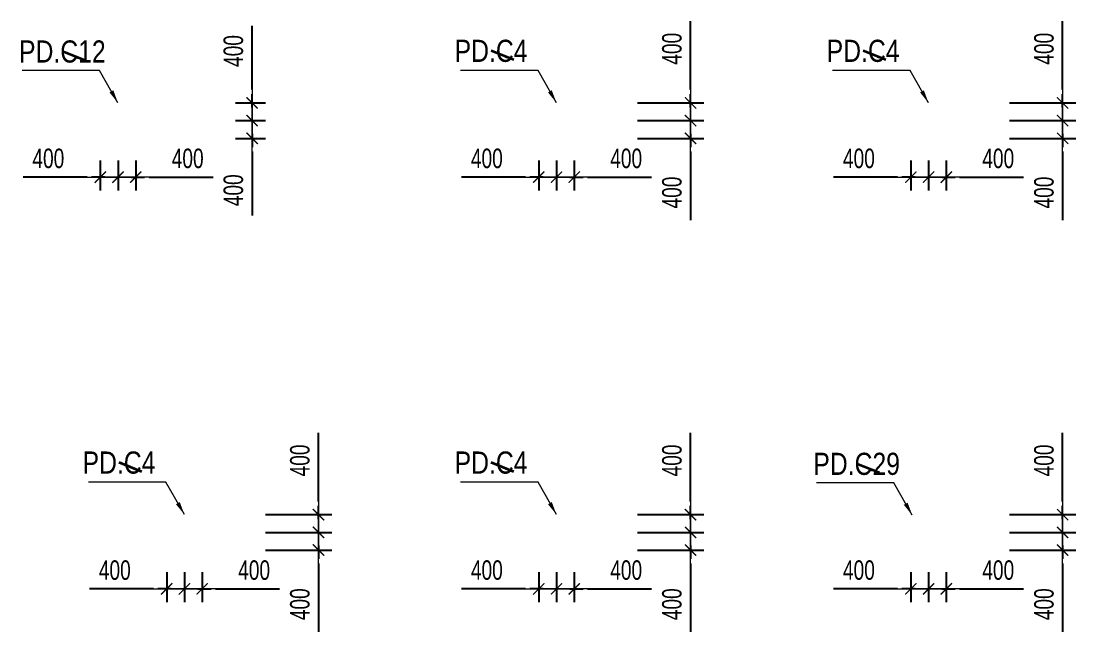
# Model space of a CAD drawing. Header units: millimetres. Extents: x -259680 to 286077, y -1281 to 94455.
# Drawn here: x 93712 to 117527, y 44451 to 58249 of the extents above; entities that cross this region are included whole.
import ezdxf
from ezdxf.enums import TextEntityAlignment as Align

# ---------------------------------------------------------------- set-up
doc = ezdxf.new("R2010")
doc.units = ezdxf.units.MM
doc.layers.get('Defpoints').update_dxf_attribs({"color": 151, "lineweight": 9})
for name, color, linetype, lineweight in [('$0$C1', 20, 'Continuous', 35), ('$1$NDC_S_ANNO', 7, 'Continuous', 20), ('$1$NDC_S_DIM', 1, 'Continuous', 15), ('NDC_S_DIM', 1, 'Continuous', 15)]:
    doc.layers.add(name, color=color, linetype=linetype, lineweight=lineweight)
doc.styles.add('$1$NDC_DIM', font='', dxfattribs={"width": 0.75})
doc.styles.add('$2$ARIAL', font='arial.ttf', dxfattribs={"width": 0.8})
doc.styles.add('NDC_DIM', font='', dxfattribs={"width": 0.75})
doc.styles.get('$1$NDC_DIM').set_extended_font_data('Dotum')
doc.styles.get('NDC_DIM').set_extended_font_data('Dotum')
doc.dimstyles.new('$0$NDC_dim_150', dxfattribs={"dimscale": 150, "dimtxt": 2.2, "dimasz": 1.5, "dimexe": 1.5, "dimexo": 2.5, "dimgap": 1, "dimtad": 1, "dimdec": 0, "dimzin": 0, "dimdsep": 46, "dimtxsty": '$1$NDC_DIM', "dimblk": '$1$DIMMARK', "dimcen": 0.09, "dimdle": 1.2, "dimclrd": 1, "dimclre": 1, "dimclrt": 3, "dimadec": 0, "dimazin": 0, "dimtfac": 1, "dimtdec": 0, "dimtix": 1, "dimtofl": 0, "dimtmove": 0, "dimatfit": 3, "dimfxl": 6, "dimfxlon": 1, "dimtolj": 1, "dimtzin": 0, "dimarcsym": 0})
doc.dimstyles.new('$1$NDC_dim_iso', dxfattribs={"dimtxt": 2.2, "dimasz": 1, "dimexe": 1.5, "dimexo": 2.5, "dimgap": 1, "dimtad": 1, "dimdec": 0, "dimzin": 0, "dimdsep": 46, "dimtxsty": '$1$NDC_DIM', "dimblk": '$1$DIMMARK', "dimcen": 0.09, "dimdle": 1.2, "dimclrd": 1, "dimclre": 1, "dimclrt": 3, "dimadec": 0, "dimazin": 0, "dimtfac": 1, "dimtdec": 0, "dimtix": 1, "dimtofl": 0, "dimtmove": 0, "dimatfit": 3, "dimfxl": 6, "dimfxlon": 1, "dimtolj": 1, "dimtzin": 0, "dimarcsym": 0})
doc.dimstyles.new('NDC_dim_200', dxfattribs={"dimscale": 200, "dimtxt": 2.2, "dimasz": 1.5, "dimexe": 1.5, "dimexo": 2.5, "dimgap": 1, "dimtad": 1, "dimdec": 0, "dimzin": 0, "dimdsep": 46, "dimtxsty": 'NDC_DIM', "dimblk": 'DIMMARK', "dimcen": 0.09, "dimdle": 1.2, "dimclrd": 1, "dimclre": 1, "dimclrt": 3, "dimadec": 0, "dimazin": 0, "dimtfac": 1, "dimtdec": 0, "dimtix": 1, "dimtofl": 0, "dimtmove": 0, "dimatfit": 3, "dimfxl": 6, "dimfxlon": 1, "dimtolj": 1, "dimtzin": 0, "dimarcsym": 0})

# ---------------------------------------------------------------- blocks, each defined once
blk = doc.blocks.new('$1$DIMMARK')
at = {"layer": '$1$NDC_S_DIM', "color": 1}
blk.add_line((-1.5, 0), (1, 0), dxfattribs=at)
at = {"layer": '$1$NDC_S_DIM', "color": 2, "const_width": 0.1}
blk.add_lwpolyline([(-0.424, -0.424), (0.424, 0.424)], dxfattribs=at)
blk = doc.blocks.new('DIMMARK')
at = {"layer": 'NDC_S_DIM', "color": 1}
blk.add_line((-1.5, 0), (1, 0), dxfattribs=at)
at = {"layer": 'NDC_S_DIM', "color": 2, "const_width": 0.1}
blk.add_lwpolyline([(-0.424, -0.424), (0.424, 0.424)], dxfattribs=at)
blk = doc.blocks.new('*D474')
at = {"layer": 'Defpoints', "color": 0, "ltscale": 100, "transparency": 16777216}
for p in [(105800, 46300), (106200, 46300), (106200, 45424)]:
    blk.add_point(p, dxfattribs=at)
at = {"layer": 'NDC_S_DIM', "color": 1, "lineweight": -2, "ltscale": 100, "transparency": 16777216}
for p, q in [((105800, 45800), (105800, 45124)), ((106200, 45800), (106200, 45124)), ((105500, 45424), (105200, 45424)), ((106500, 45424), (107945, 45424))]:
    blk.add_line(p, q, dxfattribs=at)
at = {"layer": 'NDC_S_DIM', "color": 1, "lineweight": -2, "ltscale": 100, "transparency": 16777216, "xscale": 300, "yscale": 300, "zscale": 300}
blk.add_blockref('DIMMARK', (105800, 45424), dxfattribs=at)
at = {"layer": 'NDC_S_DIM', "color": 1, "lineweight": -2, "ltscale": 100, "transparency": 16777216, "xscale": 300, "yscale": 300, "zscale": 300, "rotation": 180}
blk.add_blockref('DIMMARK', (106200, 45424), dxfattribs=at)
at = {"layer": 'NDC_S_DIM', "color": 3, "ltscale": 100, "transparency": 16777216, "insert": (107373, 45845), "char_height": 440, "attachment_point": 5, "style": 'NDC_DIM'}
blk.add_mtext('\\A1;400', dxfattribs=at)
blk = doc.blocks.new('*D475')
at = {"layer": 'Defpoints', "color": 0, "ltscale": 100, "transparency": 16777216}
for p in [(105400, 46300), (105800, 46300), (105800, 45424)]:
    blk.add_point(p, dxfattribs=at)
at = {"layer": 'NDC_S_DIM', "color": 1, "lineweight": -2, "ltscale": 100, "transparency": 16777216}
for p, q in [((105400, 45800), (105400, 45124)), ((105800, 45800), (105800, 45124)), ((105100, 45424), (103655, 45424)), ((106100, 45424), (106400, 45424))]:
    blk.add_line(p, q, dxfattribs=at)
at = {"layer": 'NDC_S_DIM', "color": 1, "lineweight": -2, "ltscale": 100, "transparency": 16777216, "xscale": 300, "yscale": 300, "zscale": 300}
blk.add_blockref('DIMMARK', (105400, 45424), dxfattribs=at)
at = {"layer": 'NDC_S_DIM', "color": 1, "lineweight": -2, "ltscale": 100, "transparency": 16777216, "xscale": 300, "yscale": 300, "zscale": 300, "rotation": 180}
blk.add_blockref('DIMMARK', (105800, 45424), dxfattribs=at)
at = {"layer": 'NDC_S_DIM', "color": 3, "ltscale": 100, "transparency": 16777216, "insert": (104227, 45845), "char_height": 440, "attachment_point": 5, "style": 'NDC_DIM'}
blk.add_mtext('\\A1;400', dxfattribs=at)
blk = doc.blocks.new('*D476')
at = {"layer": 'Defpoints', "color": 0, "ltscale": 100, "transparency": 16777216}
for p in [(106200, 47100), (108827, 47100), (106200, 46700)]:
    blk.add_point(p, dxfattribs=at)
at = {"layer": 'NDC_S_DIM', "color": 1, "lineweight": -2, "ltscale": 100, "transparency": 16777216}
for p, q in [((108827, 47400), (108827, 48949)), ((107627, 47100), (109127, 47100)), ((107627, 46700), (109127, 46700)), ((108827, 46400), (108827, 46100))]:
    blk.add_line(p, q, dxfattribs=at)
at = {"layer": 'NDC_S_DIM', "color": 1, "lineweight": -2, "ltscale": 100, "transparency": 16777216, "xscale": 300, "yscale": 300, "zscale": 300}
for p, rotation in [((108827, 47100), 270), ((108827, 46700), 90)]:
    blk.add_blockref('DIMMARK', p, dxfattribs=dict(at, rotation=rotation))
at = {"layer": 'NDC_S_DIM', "color": 3, "ltscale": 100, "transparency": 16777216, "insert": (108407, 48324), "char_height": 440, "attachment_point": 5, "rotation": 90, "style": 'NDC_DIM'}
blk.add_mtext('\\A1;400', dxfattribs=at)
blk = doc.blocks.new('*D477')
at = {"layer": 'Defpoints', "color": 0, "ltscale": 100, "transparency": 16777216}
for p in [(106200, 46700), (108827, 46700), (106200, 46300)]:
    blk.add_point(p, dxfattribs=at)
at = {"layer": 'NDC_S_DIM', "color": 1, "lineweight": -2, "ltscale": 100, "transparency": 16777216}
for p, q in [((108827, 47000), (108827, 47300)), ((107627, 46700), (109127, 46700)), ((107627, 46300), (109127, 46300)), ((108827, 46000), (108827, 44451))]:
    blk.add_line(p, q, dxfattribs=at)
at = {"layer": 'NDC_S_DIM', "color": 1, "lineweight": -2, "ltscale": 100, "transparency": 16777216, "xscale": 300, "yscale": 300, "zscale": 300}
for p, rotation in [((108827, 46700), 270), ((108827, 46300), 90)]:
    blk.add_blockref('DIMMARK', p, dxfattribs=dict(at, rotation=rotation))
at = {"layer": 'NDC_S_DIM', "color": 3, "ltscale": 100, "transparency": 16777216, "insert": (108407, 45076), "char_height": 440, "attachment_point": 5, "rotation": 90, "style": 'NDC_DIM'}
blk.add_mtext('\\A1;400', dxfattribs=at)
blk = doc.blocks.new('*D482')
at = {"layer": 'Defpoints', "color": 0, "ltscale": 100, "transparency": 16777216}
for p in [(114200, 46300), (114600, 46300), (114600, 45424)]:
    blk.add_point(p, dxfattribs=at)
at = {"layer": 'NDC_S_DIM', "color": 1, "lineweight": -2, "ltscale": 100, "transparency": 16777216}
for p, q in [((114200, 45800), (114200, 45124)), ((114600, 45800), (114600, 45124)), ((113900, 45424), (113600, 45424)), ((114900, 45424), (116345, 45424))]:
    blk.add_line(p, q, dxfattribs=at)
at = {"layer": 'NDC_S_DIM', "color": 1, "lineweight": -2, "ltscale": 100, "transparency": 16777216, "xscale": 300, "yscale": 300, "zscale": 300}
blk.add_blockref('DIMMARK', (114200, 45424), dxfattribs=at)
at = {"layer": 'NDC_S_DIM', "color": 1, "lineweight": -2, "ltscale": 100, "transparency": 16777216, "xscale": 300, "yscale": 300, "zscale": 300, "rotation": 180}
blk.add_blockref('DIMMARK', (114600, 45424), dxfattribs=at)
at = {"layer": 'NDC_S_DIM', "color": 3, "ltscale": 100, "transparency": 16777216, "insert": (115773, 45845), "char_height": 440, "attachment_point": 5, "style": 'NDC_DIM'}
blk.add_mtext('\\A1;400', dxfattribs=at)
blk = doc.blocks.new('*D483')
at = {"layer": 'Defpoints', "color": 0, "ltscale": 100, "transparency": 16777216}
for p in [(113800, 46300), (114200, 46300), (114200, 45424)]:
    blk.add_point(p, dxfattribs=at)
at = {"layer": 'NDC_S_DIM', "color": 1, "lineweight": -2, "ltscale": 100, "transparency": 16777216}
for p, q in [((113800, 45800), (113800, 45124)), ((114200, 45800), (114200, 45124)), ((113500, 45424), (112055, 45424)), ((114500, 45424), (114800, 45424))]:
    blk.add_line(p, q, dxfattribs=at)
at = {"layer": 'NDC_S_DIM', "color": 1, "lineweight": -2, "ltscale": 100, "transparency": 16777216, "xscale": 300, "yscale": 300, "zscale": 300}
blk.add_blockref('DIMMARK', (113800, 45424), dxfattribs=at)
at = {"layer": 'NDC_S_DIM', "color": 1, "lineweight": -2, "ltscale": 100, "transparency": 16777216, "xscale": 300, "yscale": 300, "zscale": 300, "rotation": 180}
blk.add_blockref('DIMMARK', (114200, 45424), dxfattribs=at)
at = {"layer": 'NDC_S_DIM', "color": 3, "ltscale": 100, "transparency": 16777216, "insert": (112627, 45845), "char_height": 440, "attachment_point": 5, "style": 'NDC_DIM'}
blk.add_mtext('\\A1;400', dxfattribs=at)
blk = doc.blocks.new('*D484')
at = {"layer": 'Defpoints', "color": 0, "ltscale": 100, "transparency": 16777216}
for p in [(114600, 47100), (117227, 47100), (114600, 46700)]:
    blk.add_point(p, dxfattribs=at)
at = {"layer": 'NDC_S_DIM', "color": 1, "lineweight": -2, "ltscale": 100, "transparency": 16777216}
for p, q in [((117227, 47400), (117227, 48949)), ((116027, 47100), (117527, 47100)), ((116027, 46700), (117527, 46700)), ((117227, 46400), (117227, 46100))]:
    blk.add_line(p, q, dxfattribs=at)
at = {"layer": 'NDC_S_DIM', "color": 1, "lineweight": -2, "ltscale": 100, "transparency": 16777216, "xscale": 300, "yscale": 300, "zscale": 300}
for p, rotation in [((117227, 47100), 270), ((117227, 46700), 90)]:
    blk.add_blockref('DIMMARK', p, dxfattribs=dict(at, rotation=rotation))
at = {"layer": 'NDC_S_DIM', "color": 3, "ltscale": 100, "transparency": 16777216, "insert": (116807, 48324), "char_height": 440, "attachment_point": 5, "rotation": 90, "style": 'NDC_DIM'}
blk.add_mtext('\\A1;400', dxfattribs=at)
blk = doc.blocks.new('*D485')
at = {"layer": 'Defpoints', "color": 0, "ltscale": 100, "transparency": 16777216}
for p in [(114600, 46700), (117227, 46700), (114600, 46300)]:
    blk.add_point(p, dxfattribs=at)
at = {"layer": 'NDC_S_DIM', "color": 1, "lineweight": -2, "ltscale": 100, "transparency": 16777216}
for p, q in [((117227, 47000), (117227, 47300)), ((116027, 46700), (117527, 46700)), ((116027, 46300), (117527, 46300)), ((117227, 46000), (117227, 44451))]:
    blk.add_line(p, q, dxfattribs=at)
at = {"layer": 'NDC_S_DIM', "color": 1, "lineweight": -2, "ltscale": 100, "transparency": 16777216, "xscale": 300, "yscale": 300, "zscale": 300}
for p, rotation in [((117227, 46700), 270), ((117227, 46300), 90)]:
    blk.add_blockref('DIMMARK', p, dxfattribs=dict(at, rotation=rotation))
at = {"layer": 'NDC_S_DIM', "color": 3, "ltscale": 100, "transparency": 16777216, "insert": (116807, 45076), "char_height": 440, "attachment_point": 5, "rotation": 90, "style": 'NDC_DIM'}
blk.add_mtext('\\A1;400', dxfattribs=at)
blk = doc.blocks.new('*D522')
at = {"layer": 'Defpoints', "color": 0, "ltscale": 100, "transparency": 16777216}
for p in [(105800, 55600), (106200, 55600), (106200, 54724)]:
    blk.add_point(p, dxfattribs=at)
at = {"layer": 'NDC_S_DIM', "color": 1, "lineweight": -2, "ltscale": 100, "transparency": 16777216}
for p, q in [((105800, 55100), (105800, 54424)), ((106200, 55100), (106200, 54424)), ((105500, 54724), (105200, 54724)), ((106500, 54724), (107945, 54724))]:
    blk.add_line(p, q, dxfattribs=at)
at = {"layer": 'NDC_S_DIM', "color": 1, "lineweight": -2, "ltscale": 100, "transparency": 16777216, "xscale": 300, "yscale": 300, "zscale": 300}
blk.add_blockref('DIMMARK', (105800, 54724), dxfattribs=at)
at = {"layer": 'NDC_S_DIM', "color": 1, "lineweight": -2, "ltscale": 100, "transparency": 16777216, "xscale": 300, "yscale": 300, "zscale": 300, "rotation": 180}
blk.add_blockref('DIMMARK', (106200, 54724), dxfattribs=at)
at = {"layer": 'NDC_S_DIM', "color": 3, "ltscale": 100, "transparency": 16777216, "insert": (107373, 55145), "char_height": 440, "attachment_point": 5, "style": 'NDC_DIM'}
blk.add_mtext('\\A1;400', dxfattribs=at)
blk = doc.blocks.new('*D523')
at = {"layer": 'Defpoints', "color": 0, "ltscale": 100, "transparency": 16777216}
for p in [(105400, 55600), (105800, 55600), (105800, 54724)]:
    blk.add_point(p, dxfattribs=at)
at = {"layer": 'NDC_S_DIM', "color": 1, "lineweight": -2, "ltscale": 100, "transparency": 16777216}
for p, q in [((105400, 55100), (105400, 54424)), ((105800, 55100), (105800, 54424)), ((105100, 54724), (103655, 54724)), ((106100, 54724), (106400, 54724))]:
    blk.add_line(p, q, dxfattribs=at)
at = {"layer": 'NDC_S_DIM', "color": 1, "lineweight": -2, "ltscale": 100, "transparency": 16777216, "xscale": 300, "yscale": 300, "zscale": 300}
blk.add_blockref('DIMMARK', (105400, 54724), dxfattribs=at)
at = {"layer": 'NDC_S_DIM', "color": 1, "lineweight": -2, "ltscale": 100, "transparency": 16777216, "xscale": 300, "yscale": 300, "zscale": 300, "rotation": 180}
blk.add_blockref('DIMMARK', (105800, 54724), dxfattribs=at)
at = {"layer": 'NDC_S_DIM', "color": 3, "ltscale": 100, "transparency": 16777216, "insert": (104227, 55145), "char_height": 440, "attachment_point": 5, "style": 'NDC_DIM'}
blk.add_mtext('\\A1;400', dxfattribs=at)
blk = doc.blocks.new('*D524')
at = {"layer": 'Defpoints', "color": 0, "ltscale": 100, "transparency": 16777216}
for p in [(106200, 56400), (108827, 56400), (106200, 56000)]:
    blk.add_point(p, dxfattribs=at)
at = {"layer": 'NDC_S_DIM', "color": 1, "lineweight": -2, "ltscale": 100, "transparency": 16777216}
for p, q in [((108827, 56700), (108827, 58249)), ((107627, 56400), (109127, 56400)), ((107627, 56000), (109127, 56000)), ((108827, 55700), (108827, 55400))]:
    blk.add_line(p, q, dxfattribs=at)
at = {"layer": 'NDC_S_DIM', "color": 1, "lineweight": -2, "ltscale": 100, "transparency": 16777216, "xscale": 300, "yscale": 300, "zscale": 300}
for p, rotation in [((108827, 56400), 270), ((108827, 56000), 90)]:
    blk.add_blockref('DIMMARK', p, dxfattribs=dict(at, rotation=rotation))
at = {"layer": 'NDC_S_DIM', "color": 3, "ltscale": 100, "transparency": 16777216, "insert": (108407, 57624), "char_height": 440, "attachment_point": 5, "rotation": 90, "style": 'NDC_DIM'}
blk.add_mtext('\\A1;400', dxfattribs=at)
blk = doc.blocks.new('*D525')
at = {"layer": 'Defpoints', "color": 0, "ltscale": 100, "transparency": 16777216}
for p in [(106200, 56000), (108827, 56000), (106200, 55600)]:
    blk.add_point(p, dxfattribs=at)
at = {"layer": 'NDC_S_DIM', "color": 1, "lineweight": -2, "ltscale": 100, "transparency": 16777216}
for p, q in [((108827, 56300), (108827, 56600)), ((107627, 56000), (109127, 56000)), ((107627, 55600), (109127, 55600)), ((108827, 55300), (108827, 53751))]:
    blk.add_line(p, q, dxfattribs=at)
at = {"layer": 'NDC_S_DIM', "color": 1, "lineweight": -2, "ltscale": 100, "transparency": 16777216, "xscale": 300, "yscale": 300, "zscale": 300}
for p, rotation in [((108827, 56000), 270), ((108827, 55600), 90)]:
    blk.add_blockref('DIMMARK', p, dxfattribs=dict(at, rotation=rotation))
at = {"layer": 'NDC_S_DIM', "color": 3, "ltscale": 100, "transparency": 16777216, "insert": (108407, 54376), "char_height": 440, "attachment_point": 5, "rotation": 90, "style": 'NDC_DIM'}
blk.add_mtext('\\A1;400', dxfattribs=at)
blk = doc.blocks.new('*D526')
at = {"layer": 'Defpoints', "color": 0, "ltscale": 100, "transparency": 16777216}
for p in [(114200, 55600), (114600, 55600), (114600, 54724)]:
    blk.add_point(p, dxfattribs=at)
at = {"layer": 'NDC_S_DIM', "color": 1, "lineweight": -2, "ltscale": 100, "transparency": 16777216}
for p, q in [((114200, 55100), (114200, 54424)), ((114600, 55100), (114600, 54424)), ((113900, 54724), (113600, 54724)), ((114900, 54724), (116345, 54724))]:
    blk.add_line(p, q, dxfattribs=at)
at = {"layer": 'NDC_S_DIM', "color": 1, "lineweight": -2, "ltscale": 100, "transparency": 16777216, "xscale": 300, "yscale": 300, "zscale": 300}
blk.add_blockref('DIMMARK', (114200, 54724), dxfattribs=at)
at = {"layer": 'NDC_S_DIM', "color": 1, "lineweight": -2, "ltscale": 100, "transparency": 16777216, "xscale": 300, "yscale": 300, "zscale": 300, "rotation": 180}
blk.add_blockref('DIMMARK', (114600, 54724), dxfattribs=at)
at = {"layer": 'NDC_S_DIM', "color": 3, "ltscale": 100, "transparency": 16777216, "insert": (115773, 55145), "char_height": 440, "attachment_point": 5, "style": 'NDC_DIM'}
blk.add_mtext('\\A1;400', dxfattribs=at)
blk = doc.blocks.new('*D527')
at = {"layer": 'Defpoints', "color": 0, "ltscale": 100, "transparency": 16777216}
for p in [(113800, 55600), (114200, 55600), (114200, 54724)]:
    blk.add_point(p, dxfattribs=at)
at = {"layer": 'NDC_S_DIM', "color": 1, "lineweight": -2, "ltscale": 100, "transparency": 16777216}
for p, q in [((113800, 55100), (113800, 54424)), ((114200, 55100), (114200, 54424)), ((113500, 54724), (112055, 54724)), ((114500, 54724), (114800, 54724))]:
    blk.add_line(p, q, dxfattribs=at)
at = {"layer": 'NDC_S_DIM', "color": 1, "lineweight": -2, "ltscale": 100, "transparency": 16777216, "xscale": 300, "yscale": 300, "zscale": 300}
blk.add_blockref('DIMMARK', (113800, 54724), dxfattribs=at)
at = {"layer": 'NDC_S_DIM', "color": 1, "lineweight": -2, "ltscale": 100, "transparency": 16777216, "xscale": 300, "yscale": 300, "zscale": 300, "rotation": 180}
blk.add_blockref('DIMMARK', (114200, 54724), dxfattribs=at)
at = {"layer": 'NDC_S_DIM', "color": 3, "ltscale": 100, "transparency": 16777216, "insert": (112627, 55145), "char_height": 440, "attachment_point": 5, "style": 'NDC_DIM'}
blk.add_mtext('\\A1;400', dxfattribs=at)
blk = doc.blocks.new('*D528')
at = {"layer": 'Defpoints', "color": 0, "ltscale": 100, "transparency": 16777216}
for p in [(114600, 56400), (117227, 56400), (114600, 56000)]:
    blk.add_point(p, dxfattribs=at)
at = {"layer": 'NDC_S_DIM', "color": 1, "lineweight": -2, "ltscale": 100, "transparency": 16777216}
for p, q in [((117227, 56700), (117227, 58249)), ((116027, 56400), (117527, 56400)), ((116027, 56000), (117527, 56000)), ((117227, 55700), (117227, 55400))]:
    blk.add_line(p, q, dxfattribs=at)
at = {"layer": 'NDC_S_DIM', "color": 1, "lineweight": -2, "ltscale": 100, "transparency": 16777216, "xscale": 300, "yscale": 300, "zscale": 300}
for p, rotation in [((117227, 56400), 270), ((117227, 56000), 90)]:
    blk.add_blockref('DIMMARK', p, dxfattribs=dict(at, rotation=rotation))
at = {"layer": 'NDC_S_DIM', "color": 3, "ltscale": 100, "transparency": 16777216, "insert": (116807, 57624), "char_height": 440, "attachment_point": 5, "rotation": 90, "style": 'NDC_DIM'}
blk.add_mtext('\\A1;400', dxfattribs=at)
blk = doc.blocks.new('*D529')
at = {"layer": 'Defpoints', "color": 0, "ltscale": 100, "transparency": 16777216}
for p in [(114600, 56000), (117227, 56000), (114600, 55600)]:
    blk.add_point(p, dxfattribs=at)
at = {"layer": 'NDC_S_DIM', "color": 1, "lineweight": -2, "ltscale": 100, "transparency": 16777216}
for p, q in [((117227, 56300), (117227, 56600)), ((116027, 56000), (117527, 56000)), ((116027, 55600), (117527, 55600)), ((117227, 55300), (117227, 53751))]:
    blk.add_line(p, q, dxfattribs=at)
at = {"layer": 'NDC_S_DIM', "color": 1, "lineweight": -2, "ltscale": 100, "transparency": 16777216, "xscale": 300, "yscale": 300, "zscale": 300}
for p, rotation in [((117227, 56000), 270), ((117227, 55600), 90)]:
    blk.add_blockref('DIMMARK', p, dxfattribs=dict(at, rotation=rotation))
at = {"layer": 'NDC_S_DIM', "color": 3, "ltscale": 100, "transparency": 16777216, "insert": (116807, 54376), "char_height": 440, "attachment_point": 5, "rotation": 90, "style": 'NDC_DIM'}
blk.add_mtext('\\A1;400', dxfattribs=at)
blk = doc.blocks.new('*D530')
at = {"layer": 'Defpoints', "color": 0, "ltscale": 100, "transparency": 16777216}
for p in [(95900, 55600), (96300, 55600), (96300, 54724)]:
    blk.add_point(p, dxfattribs=at)
at = {"layer": 'NDC_S_DIM', "color": 1, "lineweight": -2, "ltscale": 100, "transparency": 16777216}
for p, q in [((95900, 55100), (95900, 54424)), ((96300, 55100), (96300, 54424)), ((95600, 54724), (95300, 54724)), ((96600, 54724), (98045, 54724))]:
    blk.add_line(p, q, dxfattribs=at)
at = {"layer": 'NDC_S_DIM', "color": 1, "lineweight": -2, "ltscale": 100, "transparency": 16777216, "xscale": 300, "yscale": 300, "zscale": 300}
blk.add_blockref('DIMMARK', (95900, 54724), dxfattribs=at)
at = {"layer": 'NDC_S_DIM', "color": 1, "lineweight": -2, "ltscale": 100, "transparency": 16777216, "xscale": 300, "yscale": 300, "zscale": 300, "rotation": 180}
blk.add_blockref('DIMMARK', (96300, 54724), dxfattribs=at)
at = {"layer": 'NDC_S_DIM', "color": 3, "ltscale": 100, "transparency": 16777216, "insert": (97473, 55145), "char_height": 440, "attachment_point": 5, "style": 'NDC_DIM'}
blk.add_mtext('\\A1;400', dxfattribs=at)
blk = doc.blocks.new('*D531')
at = {"layer": 'Defpoints', "color": 0, "ltscale": 100, "transparency": 16777216}
for p in [(95500, 55600), (95900, 55600), (95900, 54724)]:
    blk.add_point(p, dxfattribs=at)
at = {"layer": 'NDC_S_DIM', "color": 1, "lineweight": -2, "ltscale": 100, "transparency": 16777216}
for p, q in [((95500, 55100), (95500, 54424)), ((95900, 55100), (95900, 54424)), ((95200, 54724), (93755, 54724)), ((96200, 54724), (96500, 54724))]:
    blk.add_line(p, q, dxfattribs=at)
at = {"layer": 'NDC_S_DIM', "color": 1, "lineweight": -2, "ltscale": 100, "transparency": 16777216, "xscale": 300, "yscale": 300, "zscale": 300}
blk.add_blockref('DIMMARK', (95500, 54724), dxfattribs=at)
at = {"layer": 'NDC_S_DIM', "color": 1, "lineweight": -2, "ltscale": 100, "transparency": 16777216, "xscale": 300, "yscale": 300, "zscale": 300, "rotation": 180}
blk.add_blockref('DIMMARK', (95900, 54724), dxfattribs=at)
at = {"layer": 'NDC_S_DIM', "color": 3, "ltscale": 100, "transparency": 16777216, "insert": (94327, 55145), "char_height": 440, "attachment_point": 5, "style": 'NDC_DIM'}
blk.add_mtext('\\A1;400', dxfattribs=at)
blk = doc.blocks.new('*D532')
at = {"layer": 'Defpoints', "color": 0, "ltscale": 100, "transparency": 16777216}
for p in [(98051, 56400), (98927, 56400), (98051, 56000)]:
    blk.add_point(p, dxfattribs=at)
at = {"layer": 'NDC_S_DIM', "color": 1, "lineweight": -2, "ltscale": 100, "transparency": 16777216}
for p, q in [((98927, 56700), (98927, 58145)), ((98551, 56400), (99227, 56400)), ((98551, 56000), (99227, 56000)), ((98927, 55700), (98927, 55400))]:
    blk.add_line(p, q, dxfattribs=at)
at = {"layer": 'NDC_S_DIM', "color": 1, "lineweight": -2, "ltscale": 100, "transparency": 16777216, "xscale": 300, "yscale": 300, "zscale": 300}
for p, rotation in [((98927, 56400), 270), ((98927, 56000), 90)]:
    blk.add_blockref('DIMMARK', p, dxfattribs=dict(at, rotation=rotation))
at = {"layer": 'NDC_S_DIM', "color": 3, "ltscale": 100, "transparency": 16777216, "insert": (98506, 57573), "char_height": 440, "attachment_point": 5, "rotation": 90, "style": 'NDC_DIM'}
blk.add_mtext('\\A1;400', dxfattribs=at)
blk = doc.blocks.new('*D533')
at = {"layer": 'Defpoints', "color": 0, "ltscale": 100, "transparency": 16777216}
for p in [(98051, 56000), (98927, 56000), (98051, 55600)]:
    blk.add_point(p, dxfattribs=at)
at = {"layer": 'NDC_S_DIM', "color": 1, "lineweight": -2, "ltscale": 100, "transparency": 16777216}
for p, q in [((98927, 56300), (98927, 56600)), ((98551, 56000), (99227, 56000)), ((98551, 55600), (99227, 55600)), ((98927, 55300), (98927, 53855))]:
    blk.add_line(p, q, dxfattribs=at)
at = {"layer": 'NDC_S_DIM', "color": 1, "lineweight": -2, "ltscale": 100, "transparency": 16777216, "xscale": 300, "yscale": 300, "zscale": 300}
for p, rotation in [((98927, 56000), 270), ((98927, 55600), 90)]:
    blk.add_blockref('DIMMARK', p, dxfattribs=dict(at, rotation=rotation))
at = {"layer": 'NDC_S_DIM', "color": 3, "ltscale": 100, "transparency": 16777216, "insert": (98506, 54427), "char_height": 440, "attachment_point": 5, "rotation": 90, "style": 'NDC_DIM'}
blk.add_mtext('\\A1;400', dxfattribs=at)
blk = doc.blocks.new('*D538')
at = {"layer": 'Defpoints', "color": 0, "ltscale": 100, "transparency": 16777216}
for p in [(97400, 46300), (97800, 46300), (97800, 45424)]:
    blk.add_point(p, dxfattribs=at)
at = {"layer": 'NDC_S_DIM', "color": 1, "lineweight": -2, "ltscale": 100, "transparency": 16777216}
for p, q in [((97400, 45800), (97400, 45124)), ((97800, 45800), (97800, 45124)), ((97100, 45424), (96800, 45424)), ((98100, 45424), (99545, 45424))]:
    blk.add_line(p, q, dxfattribs=at)
at = {"layer": 'NDC_S_DIM', "color": 1, "lineweight": -2, "ltscale": 100, "transparency": 16777216, "xscale": 300, "yscale": 300, "zscale": 300}
blk.add_blockref('DIMMARK', (97400, 45424), dxfattribs=at)
at = {"layer": 'NDC_S_DIM', "color": 1, "lineweight": -2, "ltscale": 100, "transparency": 16777216, "xscale": 300, "yscale": 300, "zscale": 300, "rotation": 180}
blk.add_blockref('DIMMARK', (97800, 45424), dxfattribs=at)
at = {"layer": 'NDC_S_DIM', "color": 3, "ltscale": 100, "transparency": 16777216, "insert": (98973, 45845), "char_height": 440, "attachment_point": 5, "style": 'NDC_DIM'}
blk.add_mtext('\\A1;400', dxfattribs=at)
blk = doc.blocks.new('*D539')
at = {"layer": 'Defpoints', "color": 0, "ltscale": 100, "transparency": 16777216}
for p in [(97000, 46300), (97400, 46300), (97400, 45424)]:
    blk.add_point(p, dxfattribs=at)
at = {"layer": 'NDC_S_DIM', "color": 1, "lineweight": -2, "ltscale": 100, "transparency": 16777216}
for p, q in [((97000, 45800), (97000, 45124)), ((97400, 45800), (97400, 45124)), ((96700, 45424), (95255, 45424)), ((97700, 45424), (98000, 45424))]:
    blk.add_line(p, q, dxfattribs=at)
at = {"layer": 'NDC_S_DIM', "color": 1, "lineweight": -2, "ltscale": 100, "transparency": 16777216, "xscale": 300, "yscale": 300, "zscale": 300}
blk.add_blockref('DIMMARK', (97000, 45424), dxfattribs=at)
at = {"layer": 'NDC_S_DIM', "color": 1, "lineweight": -2, "ltscale": 100, "transparency": 16777216, "xscale": 300, "yscale": 300, "zscale": 300, "rotation": 180}
blk.add_blockref('DIMMARK', (97400, 45424), dxfattribs=at)
at = {"layer": 'NDC_S_DIM', "color": 3, "ltscale": 100, "transparency": 16777216, "insert": (95827, 45845), "char_height": 440, "attachment_point": 5, "style": 'NDC_DIM'}
blk.add_mtext('\\A1;400', dxfattribs=at)
blk = doc.blocks.new('*D540')
at = {"layer": 'Defpoints', "color": 0, "ltscale": 100, "transparency": 16777216}
for p in [(97800, 47100), (100427, 47100), (97800, 46700)]:
    blk.add_point(p, dxfattribs=at)
at = {"layer": 'NDC_S_DIM', "color": 1, "lineweight": -2, "ltscale": 100, "transparency": 16777216}
for p, q in [((100427, 47400), (100427, 48949)), ((99227, 47100), (100727, 47100)), ((99227, 46700), (100727, 46700)), ((100427, 46400), (100427, 46100))]:
    blk.add_line(p, q, dxfattribs=at)
at = {"layer": 'NDC_S_DIM', "color": 1, "lineweight": -2, "ltscale": 100, "transparency": 16777216, "xscale": 300, "yscale": 300, "zscale": 300}
for p, rotation in [((100427, 47100), 270), ((100427, 46700), 90)]:
    blk.add_blockref('DIMMARK', p, dxfattribs=dict(at, rotation=rotation))
at = {"layer": 'NDC_S_DIM', "color": 3, "ltscale": 100, "transparency": 16777216, "insert": (100007, 48324), "char_height": 440, "attachment_point": 5, "rotation": 90, "style": 'NDC_DIM'}
blk.add_mtext('\\A1;400', dxfattribs=at)
blk = doc.blocks.new('*D541')
at = {"layer": 'Defpoints', "color": 0, "ltscale": 100, "transparency": 16777216}
for p in [(97800, 46700), (100427, 46700), (97800, 46300)]:
    blk.add_point(p, dxfattribs=at)
at = {"layer": 'NDC_S_DIM', "color": 1, "lineweight": -2, "ltscale": 100, "transparency": 16777216}
for p, q in [((100427, 47000), (100427, 47300)), ((99227, 46700), (100727, 46700)), ((99227, 46300), (100727, 46300)), ((100427, 46000), (100427, 44451))]:
    blk.add_line(p, q, dxfattribs=at)
at = {"layer": 'NDC_S_DIM', "color": 1, "lineweight": -2, "ltscale": 100, "transparency": 16777216, "xscale": 300, "yscale": 300, "zscale": 300}
for p, rotation in [((100427, 46700), 270), ((100427, 46300), 90)]:
    blk.add_blockref('DIMMARK', p, dxfattribs=dict(at, rotation=rotation))
at = {"layer": 'NDC_S_DIM', "color": 3, "ltscale": 100, "transparency": 16777216, "insert": (100007, 45076), "char_height": 440, "attachment_point": 5, "rotation": 90, "style": 'NDC_DIM'}
blk.add_mtext('\\A1;400', dxfattribs=at)
blk = doc.blocks.new('*U220')
at = {"layer": '$1$NDC_S_ANNO', "ltscale": 0.8, "style": '$2$ARIAL', "width": 0.8, "flags": 1}
blk.add_attdef('CHU_THICH', text='', height=2.5, dxfattribs=at).set_placement((0, 0), align=Align.MIDDLE_CENTER)
at = {"layer": '$1$NDC_S_ANNO', "ltscale": 0.8, "style": '$2$ARIAL', "width": 0.8}
blk.add_attdef('TEN', text='', height=2.5, dxfattribs=at).set_placement((-2.58, 1.03), align=Align.MIDDLE_CENTER)
at = {"layer": 'Defpoints'}
blk.add_leader([(0, 0), (-2.58, 1.03)], dimstyle='$1$NDC_dim_iso', override={"dimgap": 0.625, "dimtad": 0}, dxfattribs=at)
blk = doc.blocks.new('$0$co t check')
at = {"layer": '$0$C1', "xscale": 200, "yscale": 200, "zscale": 200}
for p, values in [((93119, 57356), {'TEN': 'PD.C12'}), ((102798, 57371), {'TEN': 'PD.C4'}), ((111198, 57371), {'TEN': 'PD.C4'}), ((94398, 48071), {'TEN': 'PD.C4'}), ((102798, 48071), {'TEN': 'PD.C4'}), ((111052, 48042), {'TEN': 'PD.C29'})]:
    blk.add_blockref('*U220', p, dxfattribs=at).add_auto_attribs(values)
at = {"layer": '$0$C1'}
for points in [[(93859, 56400), (93442, 57132), (91693, 57132)], [(103759, 56400), (103342, 57132), (101593, 57132)], [(112159, 56400), (111742, 57132), (109993, 57132)], [(95359, 47100), (94942, 47832), (93193, 47832)], [(103759, 47100), (103342, 47832), (101593, 47832)], [(111792, 47086), (111375, 47818), (109626, 47818)]]:
    blk.add_leader(points, dimstyle='$0$NDC_dim_150', override={"dimasz": 2, "dimgap": 1, "dimtad": 0}, dxfattribs=at)

msp = doc.modelspace()

# ---------------------------------------------------------------- block references
at = {"layer": '$1$NDC_S_DIM'}
msp.add_blockref('$0$co t check', (2040.6, 0), dxfattribs=at)

# ---------------------------------------------------------------- dimensions: what is measured, and where the dimension line sits
at = {"layer": 'NDC_S_DIM', "ltscale": 100}
for base, p1, p2, picture, middle in [((98926.7, 56400), (98051.2, 56000), (98051.2, 56400), '*D532', (98926.7, 57572.5)), ((108826.7, 56400), (106200, 56000), (106200, 56400), '*D524', (108826.7, 57624.3)), ((117226.7, 56400), (114600, 56000), (114600, 56400), '*D528', (117226.7, 57624.3)), ((98926.7, 56000), (98051.2, 55600), (98051.2, 56000), '*D533', (98926.7, 54427.5)), ((108826.7, 56000), (106200, 55600), (106200, 56000), '*D525', (108826.7, 54375.7)), ((117226.7, 56000), (114600, 55600), (114600, 56000), '*D529', (117226.7, 54375.7)), ((100426.7, 47100), (97800, 46700), (97800, 47100), '*D540', (100426.7, 48324.3)), ((108826.7, 47100), (106200, 46700), (106200, 47100), '*D476', (108826.7, 48324.3)), ((117226.7, 47100), (114600, 46700), (114600, 47100), '*D484', (117226.7, 48324.3)), ((100426.7, 46700), (97800, 46300), (97800, 46700), '*D541', (100426.7, 45075.7)), ((108826.7, 46700), (106200, 46300), (106200, 46700), '*D477', (108826.7, 45075.7)), ((117226.7, 46700), (114600, 46300), (114600, 46700), '*D485', (117226.7, 45075.7))]:
    dim = msp.add_linear_dim(base=base, p1=p1, p2=p2, angle=90, dimstyle='NDC_dim_200', dxfattribs=at)
    dim.commit()
    dim.dimension.update_dxf_attribs({"geometry": picture, "text_midpoint": middle, "dimtype": 160})
for base, p1, p2, picture, middle in [((95900, 54724.4), (95500, 55600), (95900, 55600), '*D531', (94327.5, 54724.4)), ((96300, 54724.4), (95900, 55600), (96300, 55600), '*D530', (97472.5, 54724.4)), ((105800, 54724.4), (105400, 55600), (105800, 55600), '*D523', (104227.5, 54724.4)), ((106200, 54724.4), (105800, 55600), (106200, 55600), '*D522', (107372.5, 54724.4)), ((114200, 54724.4), (113800, 55600), (114200, 55600), '*D527', (112627.5, 54724.4)), ((114600, 54724.4), (114200, 55600), (114600, 55600), '*D526', (115772.5, 54724.4)), ((97400, 45424.4), (97000, 46300), (97400, 46300), '*D539', (95827.5, 45424.4)), ((97800, 45424.4), (97400, 46300), (97800, 46300), '*D538', (98972.5, 45424.4)), ((105800, 45424.4), (105400, 46300), (105800, 46300), '*D475', (104227.5, 45424.4)), ((106200, 45424.4), (105800, 46300), (106200, 46300), '*D474', (107372.5, 45424.4)), ((114200, 45424.4), (113800, 46300), (114200, 46300), '*D483', (112627.5, 45424.4)), ((114600, 45424.4), (114200, 46300), (114600, 46300), '*D482', (115772.5, 45424.4))]:
    dim = msp.add_linear_dim(base=base, p1=p1, p2=p2, dimstyle='NDC_dim_200', dxfattribs=at)
    dim.commit()
    dim.dimension.update_dxf_attribs({"geometry": picture, "text_midpoint": middle, "dimtype": 160})

doc.saveas('drawing.dxf')
